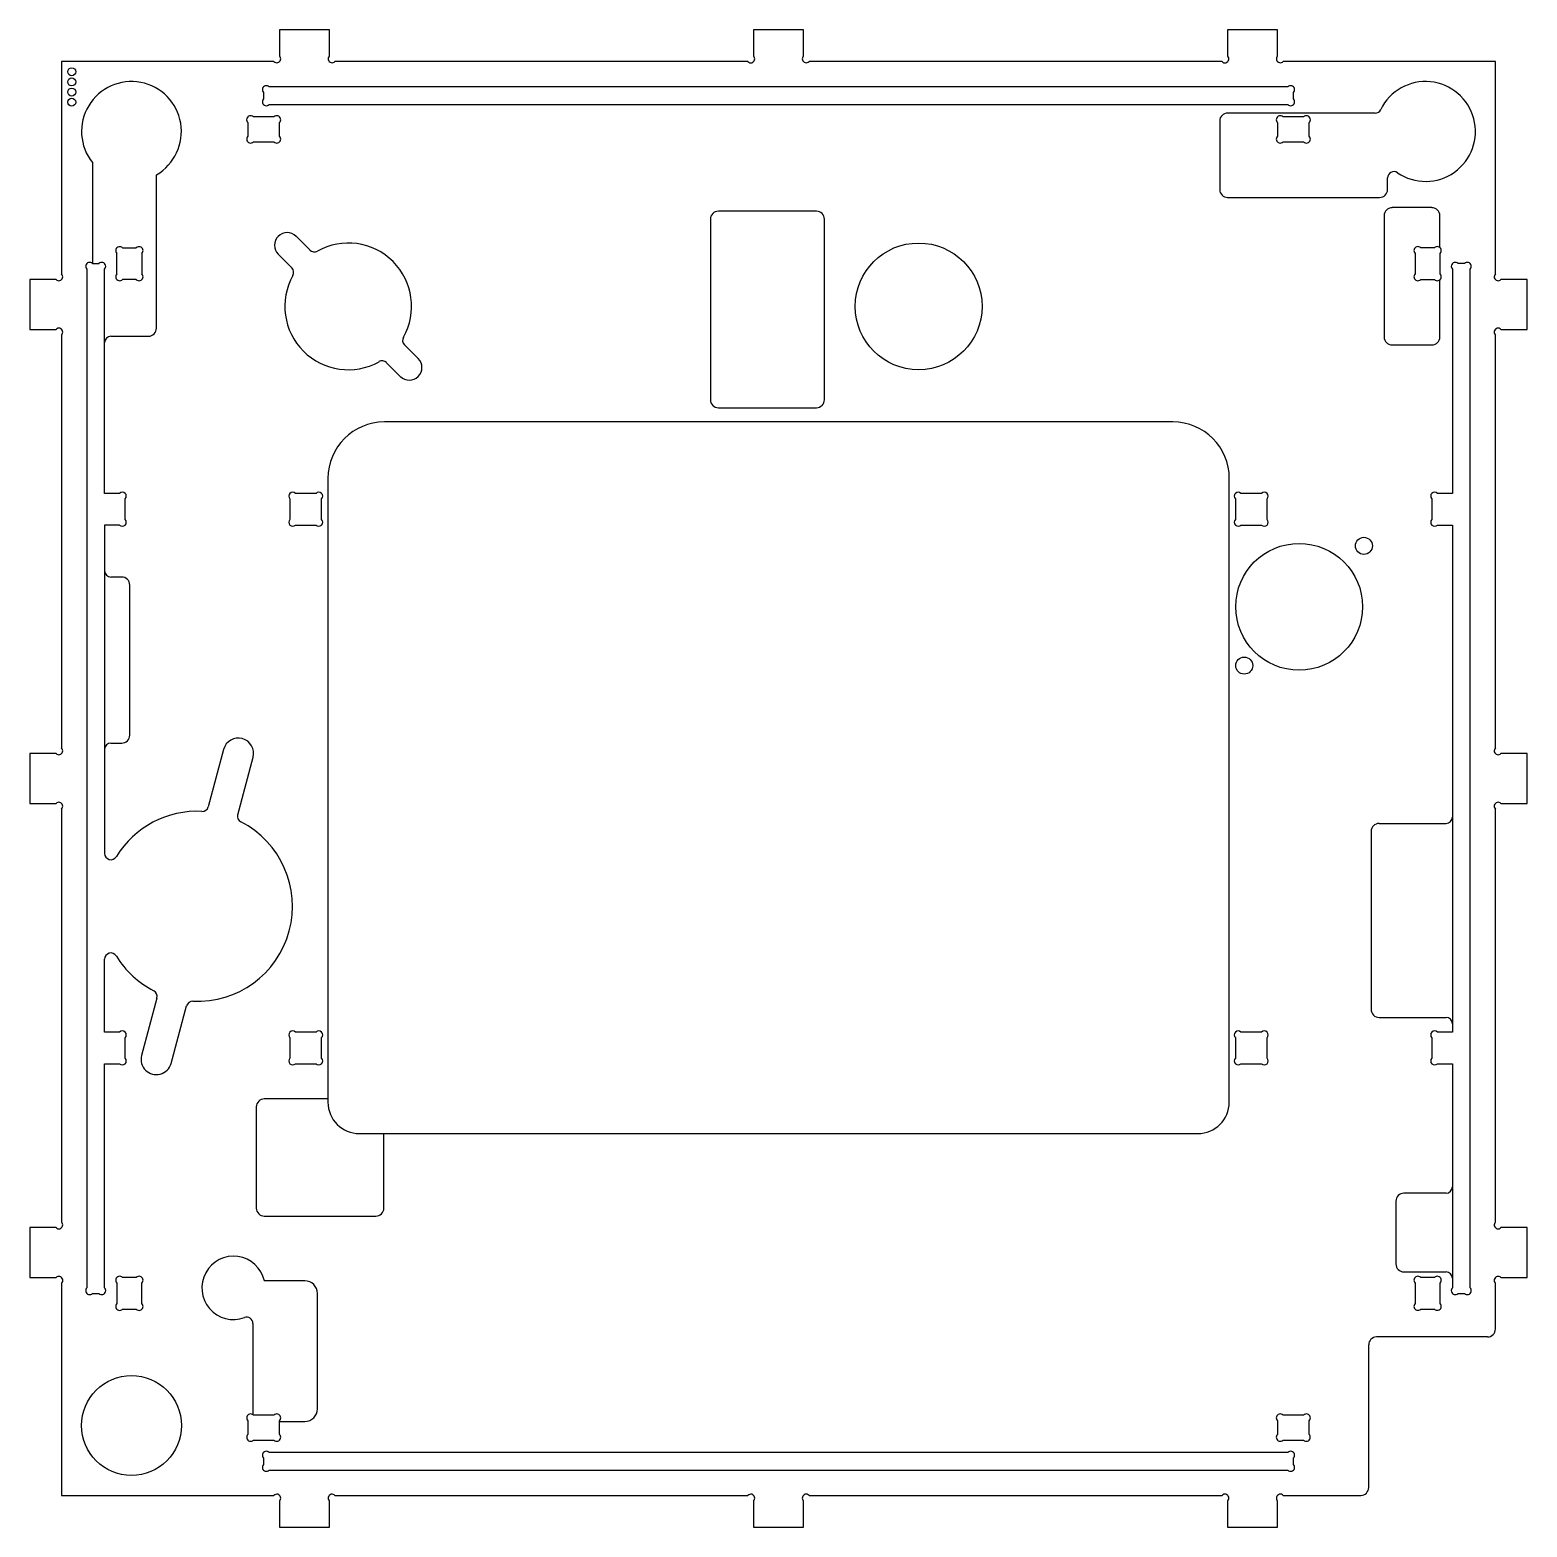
# Model space of a CAD drawing. Header units: inches. Extents: x -0.2 to 11.6, y -11.6 to 0.2.
import ezdxf

# ---------------------------------------------------------------- set-up
doc = ezdxf.new("R2010")
doc.units = ezdxf.units.IN
doc.header["$MEASUREMENT"] = 0

msp = doc.modelspace()

# ---------------------------------------------------------------- linework, layer by layer
at = {"color": 7, "linetype": 'Continuous', "lineweight": 25}
for p, q in [((2.112, 0.25), (1.719, 0.25)), ((1.719, 0.25), (1.719, 0.044)), ((2.112, 0.044), (2.112, 0.25)), ((5.852, 0.25), (5.459, 0.25)), ((5.459, 0.25), (5.459, 0.044)), ((5.852, 0.044), (5.852, 0.25)), ((9.593, 0.25), (9.199, 0.25)), ((9.199, 0.25), (9.199, 0.044)), ((9.593, 0.044), (9.593, 0.25)), ((0, 0), (0, -1.674)), ((1.674, 0), (0, 0)), ((5.414, 0), (2.156, 0)), ((9.155, 0), (5.897, 0)), ((11.311, 0), (9.637, 0)), ((11.311, -1.674), (11.311, 0)), ((9.674, -0.199), (1.637, -0.199)), ((1.593, -0.243), (1.593, -0.295)), ((1.637, -0.339), (9.674, -0.339)), ((9.718, -0.295), (9.718, -0.243)), ((1.674, -0.436), (1.513, -0.436)), ((9.136, -0.469), (9.136, -1.008)), ((10.362, -0.406), (9.199, -0.406)), ((9.798, -0.436), (9.637, -0.436)), ((1.469, -0.481), (1.469, -0.589)), ((1.719, -0.589), (1.719, -0.481)), ((9.592, -0.481), (9.592, -0.589)), ((9.842, -0.589), (9.842, -0.481)), ((1.513, -0.633), (1.674, -0.633)), ((9.637, -0.633), (9.798, -0.633)), ((0.243, -0.797), (0.243, -1.593)), ((0.748, -2.103), (0.748, -0.892)), ((10.461, -1.008), (10.461, -0.918)), ((5.955, -1.18), (5.181, -1.18)), ((9.199, -1.071), (10.398, -1.071)), ((10.811, -1.152), (10.496, -1.152)), ((5.118, -1.243), (5.118, -2.667)), ((6.018, -2.667), (6.018, -1.243)), ((10.433, -1.215), (10.433, -2.172)), ((10.873, -1.467), (10.873, -1.215)), ((1.957, -1.486), (1.849, -1.378)), ((0.436, -1.674), (0.436, -1.513)), ((0.481, -1.469), (0.589, -1.469)), ((0.633, -1.513), (0.633, -1.674)), ((1.708, -1.519), (1.816, -1.627)), ((10.678, -1.513), (10.678, -1.674)), ((10.83, -1.469), (10.722, -1.469)), ((10.875, -1.674), (10.875, -1.513)), ((0.199, -1.637), (0.199, -9.674)), ((0.243, -1.593), (0.295, -1.593)), ((0.339, -3.406), (0.339, -1.637)), ((10.972, -1.637), (10.972, -3.406)), ((11.068, -1.593), (11.016, -1.593)), ((11.112, -9.674), (11.112, -1.637)), ((-0.25, -1.719), (-0.25, -2.112)), ((-0.044, -1.719), (-0.25, -1.719)), ((0.589, -1.719), (0.481, -1.719)), ((10.722, -1.719), (10.83, -1.719)), ((10.873, -2.172), (10.873, -1.72)), ((11.561, -1.719), (11.355, -1.719)), ((11.561, -2.112), (11.561, -1.719)), ((-0.25, -2.112), (-0.044, -2.112)), ((11.355, -2.112), (11.561, -2.112)), ((0, -2.156), (0, -5.414)), ((0.389, -2.166), (0.685, -2.166)), ((2.813, -2.342), (2.705, -2.234)), ((10.496, -2.235), (10.811, -2.235)), ((11.311, -5.414), (11.311, -2.156)), ((2.564, -2.375), (2.672, -2.483)), ((5.181, -2.73), (5.955, -2.73)), ((8.767, -2.843), (2.546, -2.843)), ((2.101, -3.288), (2.101, -8.209)), ((9.212, -8.209), (9.212, -3.288)), ((0.457, -3.406), (0.339, -3.406)), ((2.007, -3.406), (1.845, -3.406)), ((9.466, -3.406), (9.304, -3.406)), ((10.972, -3.406), (10.854, -3.406)), ((0.501, -3.612), (0.501, -3.45)), ((1.801, -3.45), (1.801, -3.612)), ((2.051, -3.612), (2.051, -3.45)), ((9.26, -3.45), (9.26, -3.612)), ((9.51, -3.612), (9.51, -3.45)), ((10.81, -3.45), (10.81, -3.612)), ((0.339, -3.656), (0.339, -6.246)), ((0.457, -3.656), (0.339, -3.656)), ((1.845, -3.656), (2.007, -3.656)), ((9.304, -3.656), (9.466, -3.656)), ((10.854, -3.656), (10.972, -3.656)), ((10.972, -3.656), (10.972, -7.656)), ((0.474, -4.066), (0.389, -4.066)), ((0.537, -5.313), (0.537, -4.129)), ((0.389, -5.376), (0.474, -5.376)), ((1.278, -5.426), (1.157, -5.879)), ((-0.25, -5.459), (-0.25, -5.852)), ((-0.044, -5.459), (-0.25, -5.459)), ((1.389, -5.941), (1.51, -5.488)), ((11.561, -5.459), (11.355, -5.459)), ((11.561, -5.852), (11.561, -5.459)), ((-0.25, -5.852), (-0.044, -5.852)), ((0, -5.897), (0, -9.155)), ((11.311, -9.155), (11.311, -5.897)), ((11.355, -5.852), (11.561, -5.852)), ((10.394, -6.01), (10.922, -6.01)), ((10.331, -6.073), (10.331, -7.477)), ((0.339, -7.656), (0.339, -7.082)), ((0.752, -7.388), (0.631, -7.841)), ((0.863, -7.903), (0.984, -7.45)), ((10.394, -7.54), (10.922, -7.54)), ((0.457, -7.656), (0.339, -7.656)), ((2.007, -7.656), (1.845, -7.656)), ((9.466, -7.656), (9.304, -7.656)), ((10.972, -7.656), (10.854, -7.656)), ((0.501, -7.862), (0.501, -7.7)), ((1.801, -7.7), (1.801, -7.862)), ((2.051, -7.862), (2.051, -7.7)), ((9.26, -7.7), (9.26, -7.862)), ((9.51, -7.862), (9.51, -7.7)), ((10.81, -7.7), (10.81, -7.862)), ((0.339, -9.674), (0.339, -7.906)), ((0.339, -7.906), (0.457, -7.906)), ((1.845, -7.906), (2.007, -7.906)), ((9.304, -7.906), (9.466, -7.906)), ((10.854, -7.906), (10.972, -7.906)), ((10.972, -7.906), (10.972, -9.674)), ((1.536, -8.246), (1.536, -9.045)), ((2.101, -8.183), (1.599, -8.183)), ((2.349, -8.457), (8.963, -8.457)), ((2.542, -9.045), (2.542, -8.457)), ((10.922, -8.927), (10.589, -8.927)), ((10.526, -8.99), (10.526, -9.485)), ((-0.25, -9.199), (-0.25, -9.593)), ((-0.044, -9.199), (-0.25, -9.199)), ((1.599, -9.108), (2.479, -9.108)), ((11.561, -9.199), (11.355, -9.199)), ((11.561, -9.593), (11.561, -9.199)), ((10.589, -9.548), (10.922, -9.548)), ((-0.25, -9.593), (-0.044, -9.593)), ((0, -9.637), (0, -11.311)), ((0.436, -9.637), (0.436, -9.798)), ((0.589, -9.592), (0.481, -9.592)), ((0.633, -9.798), (0.633, -9.637)), ((1.918, -9.618), (1.609, -9.618)), ((10.678, -9.637), (10.678, -9.798)), ((10.83, -9.592), (10.722, -9.592)), ((10.875, -9.798), (10.875, -9.637)), ((11.311, -9.999), (11.311, -9.637)), ((11.355, -9.593), (11.561, -9.593)), ((0.243, -9.718), (0.295, -9.718)), ((2.018, -10.628), (2.018, -9.718)), ((11.016, -9.718), (11.068, -9.718)), ((0.481, -9.842), (0.589, -9.842)), ((10.722, -9.842), (10.83, -9.842)), ((1.509, -9.955), (1.509, -10.675)), ((10.311, -10.124), (10.311, -11.249)), ((11.249, -10.061), (10.374, -10.061)), ((1.469, -10.722), (1.469, -10.83)), ((1.674, -10.678), (1.513, -10.678)), ((1.719, -10.83), (1.719, -10.722)), ((1.719, -10.728), (1.918, -10.728)), ((9.592, -10.722), (9.592, -10.83)), ((9.798, -10.678), (9.637, -10.678)), ((9.842, -10.83), (9.842, -10.722)), ((1.513, -10.875), (1.674, -10.875)), ((9.674, -10.972), (1.637, -10.972)), ((9.637, -10.875), (9.798, -10.875)), ((1.593, -11.016), (1.593, -11.068)), ((9.718, -11.068), (9.718, -11.016)), ((1.637, -11.112), (9.674, -11.112)), ((0, -11.311), (1.674, -11.311)), ((2.156, -11.311), (5.414, -11.311)), ((5.897, -11.311), (9.155, -11.311)), ((9.637, -11.311), (10.249, -11.311)), ((1.719, -11.355), (1.719, -11.561)), ((2.112, -11.561), (2.112, -11.355)), ((5.459, -11.355), (5.459, -11.561)), ((5.852, -11.561), (5.852, -11.355)), ((9.199, -11.355), (9.199, -11.561)), ((9.593, -11.561), (9.593, -11.355)), ((1.719, -11.561), (2.112, -11.561)), ((5.459, -11.561), (5.852, -11.561)), ((9.199, -11.561), (9.593, -11.561))]:
    msp.add_line(p, q, dxfattribs=at)
for centre, radius in [((0.08, -0.08), 0.0313), ((0.08, -0.16), 0.0312), ((0.08, -0.24), 0.0313), ((0.08, -0.32), 0.0312), ((6.761, -1.931), 0.5), ((10.274, -3.82), 0.0671), ((9.763, -4.301), 0.5), ((9.33, -4.765), 0.0671), ((0.551, -10.76), 0.394)]:
    msp.add_circle(centre, radius, dxfattribs=at)
for centre, radius, start, end in [((1.697, 0.022), 0.0312, 224.7488, 45.2512), ((2.134, 0.022), 0.0312, 134.7488, 315.2512), ((5.437, 0.022), 0.0313, 224.7488, 45.2512), ((5.874, 0.022), 0.0312, 134.7488, 315.2512), ((9.177, 0.022), 0.0313, 224.7488, 45.2512), ((9.615, 0.022), 0.0312, 134.7488, 315.2512), ((0.551, -0.551), 0.394, 299.9558, 218.5439), ((1.615, -0.221), 0.0313, 44.7488, 225.2512), ((9.696, -0.221), 0.0313, 314.7488, 135.2512), ((10.76, -0.551), 0.394, 235.8103, 153.8327), ((1.615, -0.317), 0.0313, 134.7488, 315.2512), ((9.696, -0.317), 0.0313, 224.7488, 45.2512), ((1.491, -0.458), 0.0313, 44.7488, 225.2512), ((1.697, -0.458), 0.0312, 314.7488, 135.2512), ((9.199, -0.469), 0.063, 90, 180), ((9.614, -0.458), 0.0312, 44.7488, 225.2512), ((9.82, -0.458), 0.0313, 314.7488, 135.2512), ((10.362, -0.356), 0.05, 270, 333.8327), ((1.491, -0.611), 0.0312, 134.7488, 315.2512), ((1.697, -0.611), 0.0312, 224.7488, 45.2512), ((9.614, -0.611), 0.0312, 134.7488, 315.2512), ((9.82, -0.611), 0.0313, 224.7488, 45.2512), ((10.511, -0.918), 0.05, 55.8103, 180), ((9.199, -1.008), 0.063, 180, 270), ((10.398, -1.008), 0.063, 270, 0), ((5.181, -1.243), 0.063, 90, 180), ((5.955, -1.243), 0.063, 0, 90), ((10.496, -1.215), 0.0625, 90, 180), ((10.811, -1.215), 0.0625, 0, 90), ((1.779, -1.449), 0.1, 45, 225), ((0.458, -1.491), 0.0312, 44.7488, 225.2512), ((0.611, -1.491), 0.0312, 314.7488, 135.2512), ((1.993, -1.451), 0.05, 225, 299.1588), ((2.261, -1.931), 0.5, 330.8412, 119.1588), ((10.7, -1.491), 0.0313, 44.7488, 225.2512), ((10.853, -1.491), 0.0313, 314.7488, 135.2512), ((0.221, -1.615), 0.0313, 44.7488, 225.2512), ((0.317, -1.615), 0.0313, 314.7488, 135.2512), ((1.781, -1.663), 0.05, 330.8412, 45), ((10.994, -1.615), 0.0313, 44.7488, 225.2512), ((11.09, -1.615), 0.0312, 314.7488, 135.2512), ((-0.022, -1.697), 0.0312, 224.7488, 45.2512), ((0.458, -1.697), 0.0312, 134.7488, 315.2512), ((0.611, -1.697), 0.0313, 224.7488, 45.2512), ((2.261, -1.931), 0.5, 150.8412, 299.1588), ((10.7, -1.697), 0.0313, 134.7488, 315.2512), ((10.853, -1.697), 0.0313, 224.7488, 45.2512), ((11.333, -1.697), 0.0312, 134.7488, 315.2512), ((-0.022, -2.134), 0.0312, 314.7488, 135.2512), ((0.685, -2.103), 0.063, 270, 0), ((11.333, -2.134), 0.0313, 44.7488, 225.2512), ((0.389, -2.216), 0.05, 90, 180), ((2.74, -2.198), 0.05, 150.8412, 225), ((10.496, -2.172), 0.0625, 180, 270), ((10.811, -2.172), 0.0625, 270, 0), ((2.528, -2.41), 0.05, 45, 119.1588), ((2.743, -2.413), 0.1, 225, 45), ((5.181, -2.667), 0.063, 180, 270), ((5.955, -2.667), 0.063, 270, 0), ((2.546, -3.288), 0.445, 90, 180), ((8.767, -3.288), 0.445, 0, 90), ((0.479, -3.428), 0.0312, 315, 135), ((1.823, -3.428), 0.0312, 45, 225), ((2.029, -3.428), 0.0312, 315, 135), ((9.282, -3.428), 0.0312, 45, 225), ((9.488, -3.428), 0.0312, 315, 135), ((10.832, -3.428), 0.0312, 45, 225), ((0.479, -3.634), 0.0313, 225, 45), ((1.823, -3.634), 0.0313, 135, 315), ((2.029, -3.634), 0.0313, 225, 45), ((9.282, -3.634), 0.0313, 135, 315), ((9.488, -3.634), 0.0313, 225, 45), ((10.832, -3.634), 0.0313, 135, 315), ((0.389, -4.016), 0.05, 180, 270), ((0.474, -4.129), 0.063, 0, 90), ((0.474, -5.313), 0.063, 270, 0), ((-0.022, -5.437), 0.0312, 224.7488, 45.2512), ((0.389, -5.426), 0.05, 90, 180), ((1.394, -5.457), 0.12, 345, 165), ((11.333, -5.437), 0.0312, 134.7488, 315.2512), ((-0.022, -5.874), 0.0312, 314.7488, 135.2512), ((1.109, -5.866), 0.05, 267.2766, 345), ((11.333, -5.874), 0.0313, 44.7488, 225.2512), ((1.071, -6.664), 0.75, 87.2766, 148.4703), ((1.071, -6.664), 0.75, 267.2766, 62.7234), ((1.437, -5.954), 0.05, 165, 242.7234), ((10.394, -6.073), 0.063, 90, 180), ((10.922, -5.96), 0.05, 270, 360), ((0.389, -6.246), 0.05, 180, 328.4703), ((0.389, -7.082), 0.05, 31.5297, 180), ((1.071, -6.664), 0.75, 211.5297, 242.7234), ((0.704, -7.375), 0.05, 345, 62.7234), ((1.033, -7.463), 0.05, 87.2766, 165), ((10.394, -7.477), 0.063, 180, 270), ((10.922, -7.59), 0.05, 0, 90), ((0.479, -7.678), 0.0313, 315, 135), ((1.823, -7.678), 0.0313, 45, 225), ((2.029, -7.678), 0.0312, 315, 135), ((9.282, -7.678), 0.0312, 45, 225), ((9.488, -7.678), 0.0313, 315, 135), ((10.832, -7.678), 0.0313, 45, 225), ((0.479, -7.884), 0.0313, 225, 45), ((0.747, -7.872), 0.12, 165, 345), ((1.823, -7.884), 0.0313, 135, 315), ((2.029, -7.884), 0.0312, 225, 45), ((9.282, -7.884), 0.0312, 135, 315), ((9.488, -7.884), 0.0313, 225, 45), ((10.832, -7.884), 0.0313, 135, 315), ((1.599, -8.246), 0.063, 90, 180), ((2.349, -8.209), 0.248, 180, 270), ((8.963, -8.209), 0.248, 270, 0), ((10.589, -8.99), 0.063, 90, 180), ((10.922, -8.877), 0.05, 270, 360), ((1.599, -9.045), 0.063, 180, 270), ((2.479, -9.045), 0.063, 270, 0), ((-0.022, -9.177), 0.0312, 224.7488, 45.2512), ((11.333, -9.177), 0.0312, 134.7488, 315.2512), ((1.356, -9.674), 0.25, 12.6513, 290.2498), ((10.589, -9.485), 0.063, 180, 270), ((10.922, -9.598), 0.05, 0, 90), ((-0.022, -9.615), 0.0313, 314.7488, 135.2512), ((0.221, -9.696), 0.0313, 134.7488, 315.2512), ((0.317, -9.696), 0.0313, 224.7488, 45.2512), ((0.458, -9.614), 0.0313, 44.7488, 225.2512), ((0.611, -9.614), 0.0313, 314.7488, 135.2512), ((1.609, -9.718), 0.1, 90, 95.6839), ((1.918, -9.718), 0.1, 0, 90), ((10.7, -9.614), 0.0313, 44.7488, 225.2512), ((10.853, -9.614), 0.0313, 314.7488, 135.2512), ((10.994, -9.696), 0.0313, 134.7488, 315.2512), ((11.09, -9.696), 0.0313, 224.7488, 45.2512), ((11.333, -9.615), 0.0313, 44.7488, 225.2512), ((0.458, -9.82), 0.0313, 134.7488, 315.2512), ((0.611, -9.82), 0.0313, 224.7488, 45.2512), ((10.7, -9.82), 0.0312, 134.7488, 315.2512), ((10.853, -9.82), 0.0312, 224.7488, 45.2512), ((1.459, -9.955), 0.05, 0, 110.2498), ((11.249, -9.999), 0.0625, 270, 360), ((10.374, -10.124), 0.0625, 90, 180), ((1.918, -10.628), 0.1, 270, 0), ((1.491, -10.7), 0.0312, 44.7488, 225.2512), ((1.697, -10.7), 0.0312, 314.7488, 135.2512), ((9.614, -10.7), 0.0312, 44.7488, 225.2512), ((9.82, -10.7), 0.0313, 314.7488, 135.2512), ((1.491, -10.853), 0.0312, 134.7488, 315.2512), ((1.697, -10.853), 0.0312, 224.7488, 45.2512), ((9.614, -10.853), 0.0312, 134.7488, 315.2512), ((9.82, -10.853), 0.0312, 224.7488, 45.2512), ((1.615, -10.994), 0.0313, 44.7488, 225.2512), ((9.696, -10.994), 0.0312, 314.7488, 135.2512), ((1.615, -11.09), 0.0313, 134.7488, 315.2512), ((9.696, -11.09), 0.0313, 224.7488, 45.2512), ((1.697, -11.333), 0.0312, 314.7488, 135.2512), ((2.134, -11.333), 0.0312, 44.7488, 225.2512), ((5.437, -11.333), 0.0312, 314.7488, 135.2512), ((5.874, -11.333), 0.0313, 44.7488, 225.2512), ((9.177, -11.333), 0.0313, 314.7488, 135.2512), ((9.615, -11.333), 0.0313, 44.7488, 225.2512), ((10.249, -11.249), 0.0625, 270, 0)]:
    msp.add_arc(centre, radius, start, end, dxfattribs=at)

doc.saveas('drawing.dxf')
